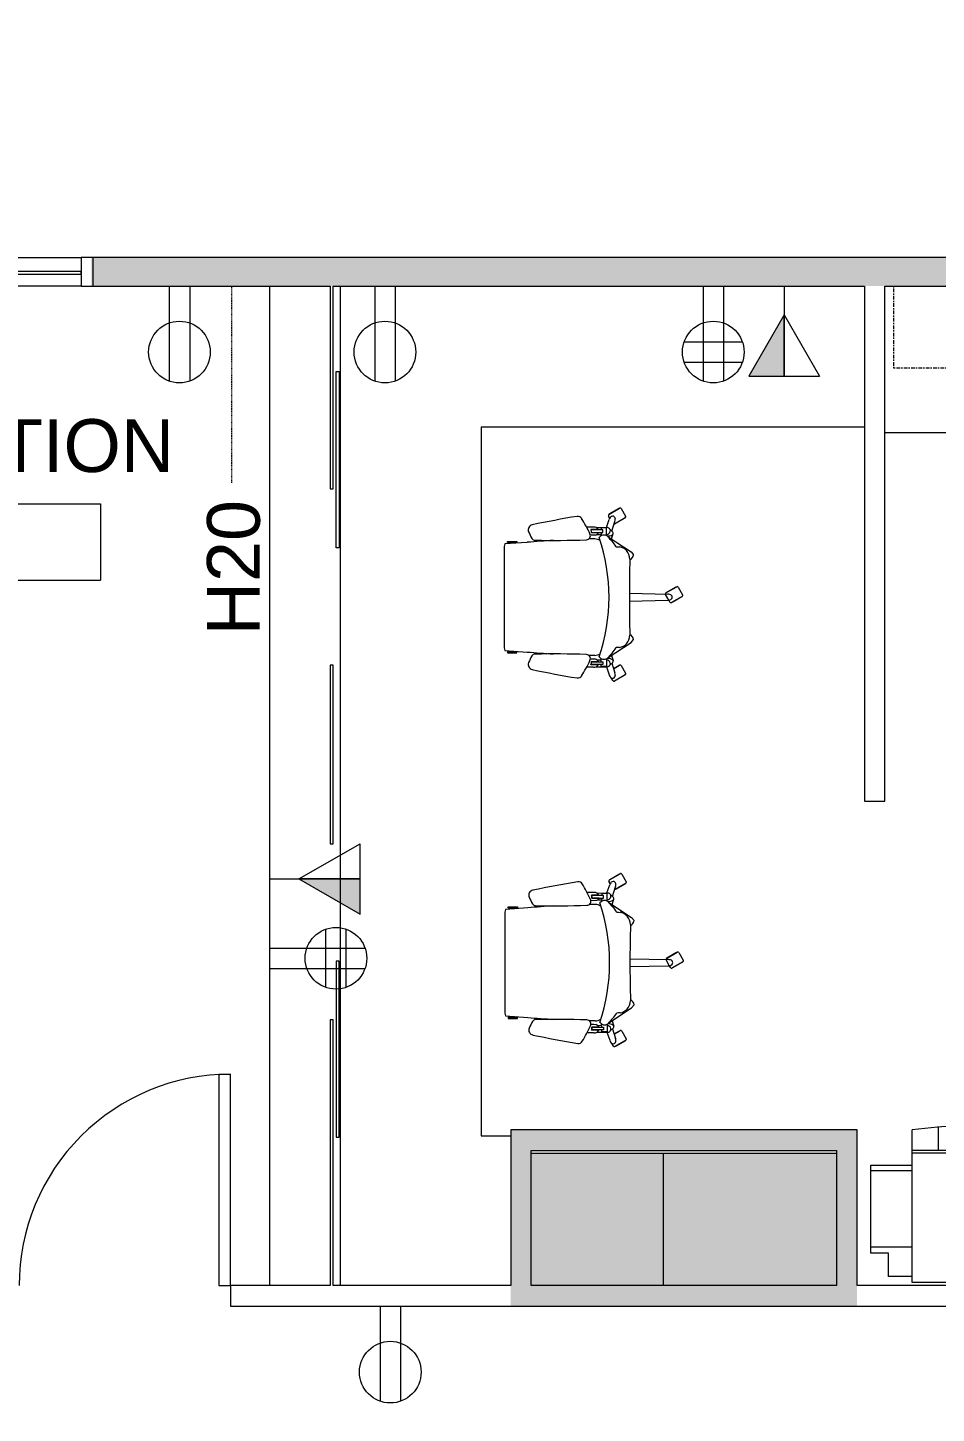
# Model space of a CAD drawing. Header units: inches. Extents: x 1 to 5284, y -575 to 1641.
# Drawn here: x 1899.2 to 2054, y -312.8 to -76.8 of the extents above; entities that cross this region are included whole.
import ezdxf

# ---------------------------------------------------------------- set-up
doc = ezdxf.new("R2010")
doc.units = ezdxf.units.IN
doc.header["$MEASUREMENT"] = 0
for name, pattern in [('Center', [1.25, 0.25, -0.1875, 0.625, -0.1875]), ('Dash', [0.25, 0.125, -0.125]), ('Dash 1_16_', [0.125, 0.0625, -0.0625])]:
    doc.linetypes.add(name, pattern=pattern)
for name, color, linetype, lineweight in [('A-ANNO-NOTE', 131, 'Continuous', 20), ('A-AREA-IDEN', 2, 'Continuous', 20), ('A-DETL', 90, 'Continuous', 9), ('A-DETL-MBND', 5, 'Continuous', 9), ('A-DOOR', 31, 'Continuous', 9), ('A-DOOR-FRAM', 31, 'Continuous', 9), ('A-DOOR-GLAZ', 31, 'Continuous', 9), ('A-GLAZ', 151, 'Continuous', 9), ('A-WALL-PATT', 111, 'Continuous', 13), ('Bb-col', 7, 'Continuous', 9), ('CAD background - for revit_dwg', 8, 'Continuous', 9), ('G-ANNO-TEXT', 231, 'Continuous', 9), ('I-FURN', 30, 'Continuous', 9), ('I-WALL', 2, 'Continuous', 13), ('Q-CASE', 31, 'Continuous', 9), ('Q-CASE-HDLN', 31, 'Continuous', 9)]:
    doc.layers.add(name, color=color, linetype=linetype, lineweight=lineweight)
doc.styles.add('Arial', font='arial.ttf', dxfattribs={"height": 9})

# ---------------------------------------------------------------- blocks, each defined once
blk = doc.blocks.new('Chairs - Task Chair-553613-New Construction - Tel_Data_Elec Plan')
at = {"layer": 'I-FURN'}
for p, q in [((-9.5, 17.28), (-9.5, 15.71)), ((-9.34, 17.28), (-9.5, 17.28)), ((-9.07, 17.74), (-9.34, 13.95)), ((-9.34, 15.71), (-9.34, 17.28)), ((-8.61, 17.87), (-9.07, 17.74)), ((8.61, 17.87), (-8.61, 17.87)), ((9.07, 17.74), (8.61, 17.87)), ((9.34, 13.95), (9.07, 17.74)), ((9.34, 15.71), (9.34, 17.28)), ((9.34, 17.28), (9.5, 17.28)), ((9.5, 17.28), (9.5, 15.71)), ((-9.5, 15.71), (-9.34, 15.71)), ((9.5, 15.71), (9.34, 15.71)), ((-11.94, 2.68), (-11.93, 3.82)), ((-11.51, 1.83), (-11.5, 3.09)), ((-11.46, 1.07), (-11.46, 3.04)), ((-11.01, 3.01), (-11.01, 1.07)), ((-10.98, 1.81), (-11, 3.05)), ((-10.57, 2.34), (-10.55, 2.67)), ((-10.55, 2.67), (-10.56, 3.18)), ((-9.92, 2.44), (-9.93, 3.44)), ((9.92, 2.44), (9.93, 3.44)), ((10.55, 2.67), (10.56, 3.18)), ((10.57, 2.34), (10.55, 2.67)), ((10.98, 1.81), (11, 3.05)), ((11.01, 3.01), (11.01, 1.07)), ((11.46, 1.07), (11.46, 3.04)), ((11.51, 1.83), (11.5, 3.09)), ((11.94, 2.68), (11.93, 3.82)), ((-11.87, 0.46), (-13.23, -0.01)), ((-11.85, 2.19), (-11.87, 0.38)), ((-11.8, 1.34), (-11.46, 1.34)), ((-11.79, 0.41), (-11.8, 1.34)), ((-10.5, 0.41), (-11.79, 0.41)), ((-11.01, 1.07), (-11.46, 1.07)), ((-11.01, 1.35), (-10.47, 1.36)), ((-10.67, 2.11), (-10.69, 1.35)), ((-10.28, 0.18), (-10.26, 0.13)), ((-10.26, 0.13), (-7.71, -3.75)), ((10.26, 0.13), (7.71, -3.75)), ((10.28, 0.18), (10.26, 0.13)), ((11.01, 1.35), (10.47, 1.36)), ((10.5, 0.41), (11.79, 0.41)), ((10.67, 2.11), (10.69, 1.35)), ((11.01, 1.07), (11.46, 1.07)), ((11.8, 1.34), (11.46, 1.34)), ((11.79, 0.41), (11.8, 1.34)), ((11.85, 2.19), (11.87, 0.38)), ((11.87, 0.46), (13.23, -0.01)), ((13.45, -0.11), (13.82, 0.11)), ((14.09, 0.03), (15.15, -1.8)), ((-13.23, -2.75), (-14.29, -0.91)), ((-14.27, -1.01), (-14.24, -0.99)), ((-13.31, -2.68), (-14.27, -1.01)), ((-14.21, -0.64), (-13.75, -0.37)), ((-11.66, -2.08), (-12.95, -2.82)), ((-11.25, -0.5), (-12.91, -1)), ((-12.18, -0.78), (-11.59, -1.8)), ((-12.14, -0.77), (-11.6, -1.7)), ((-11.1, -0.66), (-11.7, -0.04)), ((-11.6, -1.7), (-11.64, -1.72)), ((-9.9, -0.41), (-10.82, -0.7)), ((9.9, -0.41), (10.82, -0.7)), ((11.1, -0.66), (11.7, -0.04)), ((11.25, -0.5), (12.91, -1)), ((13.52, -2.75), (12.46, -0.91)), ((12.47, -1.01), (12.5, -0.99)), ((13.43, -2.68), (12.47, -1.01)), ((15.08, -2.08), (13.79, -2.82)), ((14.14, -0.05), (14.18, -0.03)), ((14.18, -0.03), (15.14, -1.7)), ((15.14, -1.7), (15.11, -1.72)), ((-13.27, -2.66), (-13.31, -2.68)), ((-7.71, -3.75), (-7.19, -4.17)), ((-0.66, -3.46), (-0.52, -10)), ((0.66, -3.46), (0.52, -10)), ((7.71, -3.75), (7.19, -4.17)), ((13.47, -2.66), (13.43, -2.68)), ((0.14, -12.46), (-0.91, -10.63)), ((-0.9, -10.73), (-0.87, -10.71)), ((0.06, -12.4), (-0.9, -10.73)), ((-0.84, -10.35), (-0.51, -10.16)), ((-0.51, -10.16), (0.45, -9.61)), ((1.71, -11.79), (0.42, -12.53)), ((0.72, -9.68), (1.78, -11.52)), ((0.77, -9.76), (0.8, -9.74)), ((0.8, -9.74), (1.77, -11.41)), ((1.77, -11.41), (1.73, -11.43)), ((0.1, -12.38), (0.06, -12.4))]:
    blk.add_line(p, q, dxfattribs=at)
for centre, radius, start, end in [((-8.78, 17.46), 0.589, 197.5488, 234.8938), ((8.78, 17.46), 0.589, 305.1062, 342.4512), ((-8.78, 15.53), 0.589, 134.4881, 162.4512), ((8.78, 15.53), 0.589, 17.5488, 45.5119), ((160.08, -23.12), 176.17, 168.1407, 170.6784), ((-11.48, 12.92), 0.859, 67.1573, 168.4211), ((-15.08, 4.35), 10.15, 60.0767, 67.2087), ((-10.32, 12.61), 0.615, 1.1809, 60.0767), ((-165.25, 9.42), 155.58, 357.9527, 1.1809), ((255.74, -8.01), 265.99, 175.2633, 176.2298), ((-255.74, -8.01), 265.99, 3.7702, 4.7367), ((165.25, 9.42), 155.58, 178.8191, 182.0473), ((10.32, 12.61), 0.615, 119.9233, 178.8191), ((15.08, 4.35), 10.15, 112.7913, 119.9233), ((11.48, 12.92), 0.859, 12.1424, 112.8427), ((-160.08, -23.12), 176.17, 9.3216, 11.8621), ((-13.01, 5.3), 0.749, 170.9769, 238.6662), ((13.01, 5.3), 0.749, 301.5732, 9.0231), ((1.3, 28.7), 28.17, 238.5497, 244.6019), ((-11.06, 2.6), 0.887, 175.1633, 239.8143), ((-11.2, 3.54), 0.533, 236.2491, 293.0328), ((-11.2, 3.47), 0.5, 238.5326, 292.9427), ((-10.48, 3.89), 0.711, 244.5158, 357.9527), ((-8.09, 2.53), 1.84, 182.7113, 213.401), ((8.09, 2.53), 1.84, 326.599, 357.2887), ((10.48, 3.89), 0.711, 182.0473, 295.4842), ((-1.3, 28.7), 28.17, 295.3981, 301.4567), ((11.2, 3.54), 0.533, 246.9672, 303.7509), ((11.2, 3.47), 0.5, 247.0573, 301.4674), ((11.06, 2.6), 0.887, 300.1857, 4.8367), ((-11.28, 0.37), 0.593, 179.0883, 275.9781), ((-11.36, 0.43), 0.657, 282.0358, 358.6793), ((-11.49, 2.63), 0.971, 302.0505, 342.3775), ((-9.55, 0.85), 1.04, 126.1361, 211.8602), ((-11.69, 0.08), 1.25, 349.0811, 13.6231), ((-13.77, -4.39), 5.75, 42.5052, 54.6291), ((0, 31.42), 31.42, 251.1164, 288.8836), ((13.77, -4.39), 5.75, 125.3709, 137.4948), ((9.55, 0.85), 1.04, 328.1398, 53.8639), ((11.69, 0.08), 1.25, 166.3769, 190.9189), ((11.49, 2.63), 0.971, 197.6225, 237.9495), ((11.36, 0.43), 0.657, 181.3207, 257.9642), ((11.28, 0.37), 0.593, 264.0219, 0.9117), ((13.92, -0.07), 0.2, 30, 119.888), ((-14.11, -0.81), 0.2, 120, 210.2094), ((-13.37, -0.61), 0.445, 153.9362, 242.1792), ((-13.25, -0.67), 0.583, 123.4497, 153.9089), ((-13.31, -0.49), 0.583, 242.1792, 272.5752), ((-12.73, -1.46), 1.53, 109.2073, 123.5114), ((-13.35, 0.46), 1.53, 272.498, 286.7927), ((-11.76, -1.9), 0.2, 299.8879, 30), ((-10.91, -0.39), 0.323, 235.5284, 330.3379), ((-11.38, 0), 0.922, 323.5318, 350.3393), ((-5.74, 3.53), 5.54, 226.82, 238.9813), ((-23.82, -2.16), 15.26, 1.4313, 3.5527), ((-6.32, -1.36), 2.29, 190.6082, 225.4023), ((6.32, -1.36), 2.29, 314.5977, 349.3918), ((23.82, -2.16), 15.26, 176.4473, 178.5687), ((5.74, 3.53), 5.54, 301.0187, 313.18), ((11.38, 0), 0.922, 189.6607, 216.4682), ((10.91, -0.39), 0.323, 209.6621, 304.4716), ((12.63, -0.81), 0.2, 195.1327, 209.8705), ((13.35, 0.46), 1.53, 253.2073, 267.502), ((12.73, -1.46), 1.53, 56.4124, 70.7927), ((13.31, -0.49), 0.583, 267.4248, 297.8208), ((13.25, -0.67), 0.583, 26.0911, 56.3507), ((13.37, -0.61), 0.445, 297.8208, 26.0638), ((14.98, -1.9), 0.2, 299.832, 30), ((-13.05, -2.65), 0.2, 210, 300), ((-6.2, -0.69), 2.87, 232.9914, 264.295), ((-7.35, -3.06), 1.12, 277.9248, 334.3781), ((0, -248.58), 245.12, 88.4848, 91.5152), ((7.35, -3.06), 1.12, 205.6219, 262.0752), ((6.2, -0.69), 2.87, 275.705, 307.0086), ((13.69, -2.65), 0.2, 210, 300), ((-0.74, -10.53), 0.2, 119.8643, 210), ((1.01, -9.97), 1.53, 181.2073, 195.5495), ((0.1, -10.22), 0.583, 195.5495, 225.746), ((0, -10.32), 0.445, 225.7229, 314.2771), ((-0.1, -10.22), 0.583, 314.254, 344.4505), ((0.55, -9.78), 0.2, 95.235, 119.8607), ((-1.01, -9.97), 1.53, 344.4505, 358.7927), ((0.55, -9.78), 0.2, 29.8466, 95.235), ((1.61, -11.62), 0.2, 300, 30), ((0.32, -12.36), 0.2, 210, 300.1357)]:
    blk.add_arc(centre, radius, start, end, dxfattribs=at)
blk = doc.blocks.new('Copiers _ Printers - Copier - 60x27-1656373-New Construction - Tel_Data_Elec Plan')
at = {"layer": 'I-FURN'}
for p, q in [((-12.14, 11), (22.86, 11)), ((-12.14, -15), (-12.14, 11)), ((0, 11), (0, -11)), ((14.36, 11), (14.36, -11)), ((22.86, 11), (22.86, -15)), ((22.86, 10), (26.86, 10)), ((26.86, 10), (26.86, 6)), ((-26.89, 9), (-26.89, 5)), ((-21.89, 9), (-26.89, 9)), ((-21.89, 5), (-21.89, 9)), ((-12.89, 9), (-21.89, 9)), ((-12.89, -15), (-12.89, 9)), ((-26.89, 5), (-21.89, 5)), ((-21.89, 5), (-16.89, 5)), ((-16.89, 5), (-16.89, -9.5)), ((0, 6.83), (12.87, 6.83)), ((12.87, 5.33), (0, 5.33)), ((12.87, 6.83), (12.87, 5.33)), ((12.87, 5.33), (12.87, -6.59)), ((22.86, 5), (29.86, 5)), ((26.86, 6), (29.86, 6)), ((29.86, 6), (29.86, -9)), ((-30.89, 4.5), (-30.89, -1.5)), ((-27.78, 4.5), (-30.89, 4.5)), ((-16.89, 4.5), (-27.78, 4.5)), ((-30.89, -1.5), (-27.78, -1.77)), ((-27.78, -1.77), (-21.91, -2.29)), ((-21.91, -2.29), (-21.91, -4.29)), ((-21.91, -4.29), (-27.78, -6.21)), ((-27.78, -6.21), (-30.89, -7.23)), ((0, -6.59), (12.87, -6.59)), ((12.87, -6.59), (12.87, -8.09)), ((-30.89, -7.23), (-30.89, -9)), ((-30.89, -9), (-27.78, -9)), ((-27.78, -9), (-16.89, -9)), ((12.87, -8.09), (0, -8.09)), ((22.86, -8), (29.86, -8)), ((29.86, -9), (22.86, -9)), ((-26.89, -9.5), (-26.89, -13.5)), ((-21.89, -9.5), (-26.89, -9.5)), ((-21.89, -9.5), (-21.89, -13.5)), ((-16.89, -9.5), (-21.89, -9.5)), ((-12.14, -11), (22.86, -11)), ((-12.14, -11.5), (22.86, -11.5)), ((-4.64, -11.5), (-4.64, -15.67)), ((9.86, -11.5), (9.86, -15.92)), ((10.36, -11.5), (10.36, -15.92)), ((18.36, -11.5), (18.36, -15.45)), ((-26.89, -13.5), (-21.89, -13.5)), ((-21.89, -13.5), (-12.89, -15))]:
    blk.add_line(p, q, dxfattribs=at)
blk.add_arc((5.36, 137.63), 153.63, 263.459, 276.541, dxfattribs=at)
blk = doc.blocks.new('Counter Top _No Backsplash_ - Standard Counter Top-1781247-New Construction - Tel_Data_Elec Plan')
at = {"layer": 'Q-CASE', "lineweight": 13}
blk.add_line((-47.26, 25), (120.99, 25), dxfattribs=at)
blk = doc.blocks.new('Single-Flush - With Sidelight - 36_ x 96_-1748850-New Construction - Tel_Data_Elec Plan')
at = {"layer": 'A-DOOR', "color": 250, "lineweight": 20}
for p, q in [((-16, -1.75), (-18, -1.75)), ((-18, -1.75), (-18, -37.75)), ((-16, -37.75), (-16, -1.75)), ((-16, -37.75), (-18, -37.75))]:
    blk.add_line(p, q, dxfattribs=at)
at = {"layer": 'A-DOOR'}
blk.add_arc((-18, -1.75), 36, 270, 0, dxfattribs=at)
at = {"layer": 'A-DOOR-FRAM', "color": 250, "lineweight": 20}
blk.add_line((145.97, 1.75), (145.97, -1.75), dxfattribs=at)
at = {"layer": 'A-GLAZ', "color": 250, "lineweight": 20}
for p, q in [((20, -0.75), (20, -0.25)), ((20, -0.25), (143.97, -0.25)), ((143.97, -0.75), (20, -0.75)), ((143.97, -0.25), (143.97, -0.75))]:
    blk.add_line(p, q, dxfattribs=at)
blk = doc.blocks.new('Casework 1 - Casework 1-1694464-New Construction - Tel_Data_Elec Plan')
at = {"layer": 'Q-CASE', "lineweight": 13}
for p, q in [((-160.99, -291.01), (-160.99, -120.76)), ((-124.99, -144.76), (-59.71, -144.76)), ((-124.99, -144.76), (-124.99, -265.51)), ((-124.99, -265.51), (-119.96, -265.51))]:
    blk.add_line(p, q, dxfattribs=at)
blk = doc.blocks.new('Single-Flush - With Full Vision Kit _ Sidelight - 36_ x 84_-1747328-New Construction - Tel_Data_Elec Plan')
at = {"layer": 'A-DOOR'}
for p, q in [((-18.01, 38.44), (-16.26, 38.44)), ((-18.01, 2.44), (-18.01, 38.44)), ((-16.26, 38.44), (-16.26, 2.44)), ((-16.26, 2.44), (-18.01, 2.44))]:
    blk.add_line(p, q, dxfattribs=at)
at = {"layer": 'A-DOOR', "color": 250, "lineweight": 20}
for p, q in [((-18.01, 32.44), (-16.26, 32.44)), ((-18.01, 8.44), (-16.26, 8.44))]:
    blk.add_line(p, q, dxfattribs=at)
at = {"layer": 'A-DOOR'}
blk.add_arc((-18.01, 2.44), 36, 360, 90, dxfattribs=at)
at = {"layer": 'A-DOOR-FRAM', "color": 250, "lineweight": 20}
blk.add_line((82.62, 2.44), (82.62, -2.44), dxfattribs=at)
at = {"layer": 'A-DOOR-GLAZ', "color": 250, "lineweight": 20}
blk.add_line((-17.14, 32.44), (-17.14, 8.44), dxfattribs=at)
at = {"layer": 'A-GLAZ', "color": 250, "lineweight": 20}
for p, q in [((80.62, 0.06), (19.99, 0.06)), ((19.99, 0.06), (19.99, -0.44)), ((80.62, -0.44), (80.62, 0.06)), ((19.99, -0.44), (80.62, -0.44))]:
    blk.add_line(p, q, dxfattribs=at)
blk = doc.blocks.new('Sliding - Single-Glass - No Frame - 36_ x 96_-1769666-New Construction - Tel_Data_Elec Plan')
at = {"layer": 'A-DOOR', "color": 250, "lineweight": 20}
for p, q in [((-35, -0.75), (-35, -1.25)), ((-5, -0.75), (-35, -0.75)), ((-35, -1.25), (-5, -1.25)), ((-5, -1.25), (-5, -0.75))]:
    blk.add_line(p, q, dxfattribs=at)
blk = doc.blocks.new('Sliding - Single-Glass - No Frame - 36_ x 96_-1769667-New Construction - Tel_Data_Elec Plan')
at = {"layer": 'A-DOOR', "color": 250, "lineweight": 20}
for p, q in [((-35, 1.25), (-5, 1.25)), ((-35, 0.75), (-35, 1.25)), ((-5, 0.75), (-35, 0.75)), ((-5, 1.25), (-5, 0.75))]:
    blk.add_line(p, q, dxfattribs=at)
blk = doc.blocks.new('MLWK_Upper Cabinet-Single Door - 36_H x 14_D 2-1790834-New Construction - Tel_Data_Elec Plan')
at = {"layer": 'Q-CASE', "linetype": 'Center'}
for p, q in [((-8.25, 3.19), (-8.25, 17.19)), ((-8.25, 17.19), (8.25, 17.19)), ((8.25, 17.19), (8.25, 3.19))]:
    blk.add_line(p, q, dxfattribs=at)
at = {"layer": 'Q-CASE-HDLN', "linetype": 'Dash'}
blk.add_line((8.25, 3.19), (-8.25, 3.19), dxfattribs=at)
blk = doc.blocks.new('CAD background - for revit_dwg-1564186-New Construction - Tel_Data_Elec Plan')
at = {"lineweight": 9}
h = blk.add_hatch(color=256, dxfattribs=at)
h.paths.add_polyline_path([(1469.42, 5), (1473.5, 5), (1473.5, 38), (1445.5, 38), (1445.5, 5), (1468.92, 5)], flags=0)
h.paths.add_polyline_path([(2194, 5), (2194, 33), (2166, 33), (2166, 5)], flags=0)
h.paths.add_polyline_path([(245.5, 5), (273.5, 5), (273.5, 38), (245.5, 38)], flags=0)
h.paths.add_polyline_path([(485.5, 5), (513.5, 5), (513.5, 38), (485.5, 38)], flags=0)
h.paths.add_polyline_path([(1233.5, 5), (1233.5, 38), (1205.5, 38), (1205.5, 5), (1230, 5)], flags=0)
h.paths.add_polyline_path([(1953.5, 5), (1953.5, 38), (1925.5, 38), (1925.5, 5), (1945.8, 5)], flags=0)
h.paths.add_polyline_path([(965.5, 5), (993.5, 5), (993.5, 38), (965.5, 38)], flags=0)
h.paths.add_polyline_path([(1685.5, 5), (1713.5, 5), (1713.5, 38), (1685.5, 38), (1685.5, 16.3)], flags=0)
h.paths.add_polyline_path([(725.5, 5), (753.5, 5), (753.5, 38), (725.5, 38), (725.5, 16.3)], flags=0)
h.paths.add_polyline_path([(737.41, 245), (751.5, 245), (751.5, 250), (755, 250), (755, 275.5), (726.5, 275.5), (726.5, 245), (730, 245)], flags=0)
h.paths.add_polyline_path([(2161, 245.5), (2194, 245.5), (2194, 273.5), (2161, 273.5)], flags=0)
h.paths.add_polyline_path([(5, 245.5), (38, 245.5), (38, 273.5), (5, 273.5)], flags=0)
h.paths.add_polyline_path([(1229, 246.5), (1232.5, 246.5), (1232.5, 272.25), (1208.75, 272.25), (1208.75, 246.5)], flags=0)
h.paths.add_polyline_path([(1952.5, 246.5), (1952.5, 272.5), (1891.5, 272.5), (1891.5, 246.5), (1947, 246.5)], flags=0)
h.paths.add_polyline_path([(1472.5, 246.5), (1472.5, 272.5), (1446.5, 272.5), (1446.5, 246.5), (1469, 246.5)], flags=0)
h.paths.add_polyline_path([(491.17, 246.5), (512.5, 246.5), (512.5, 272.5), (486.5, 272.5), (486.5, 246.5)], flags=0)
h.paths.add_polyline_path([(1709, 246.5), (1712.5, 246.5), (1712.5, 272.5), (1686.5, 272.5), (1686.5, 246.5), (1690, 246.5)], flags=0)
h.paths.add_polyline_path([(999, 250), (1022, 250), (1022, 272.5), (970, 272.5), (970, 250)], flags=0)
h.paths.add_polyline_path([(5, 485.5), (38, 485.5), (38, 513.5), (5, 513.5)], flags=0)
h.paths.add_polyline_path([(2194, 485.5), (2194, 513.5), (2161, 513.5), (2161, 485.5)], flags=0)
h.paths.add_polyline_path([(1945.8, 486.5), (1952.5, 486.5), (1952.5, 512.5), (1926.5, 512.5), (1926.5, 486.5), (1943.5, 486.5)], flags=0)
h.paths.add_polyline_path([(1690, 486.5), (1712.5, 486.5), (1712.5, 512.5), (1686.5, 512.5), (1686.5, 486.5)], flags=0)
h.paths.add_polyline_path([(1451.02, 486.5), (1476.77, 486.5), (1476.77, 512.5), (1450.77, 512.5), (1450.77, 486.5)], flags=0)
h.paths.add_polyline_path([(752.5, 486.5), (752.5, 512.5), (726.5, 512.5), (726.5, 486.5), (730, 486.5)], flags=0)
h.paths.add_polyline_path([(486.5, 486.5), (512.5, 486.5), (512.5, 512.5), (486.5, 512.5)], flags=0)
h.paths.add_polyline_path([(272.5, 486.5), (272.5, 512.5), (246.5, 512.5), (246.5, 486.5)], flags=0)
h.paths.add_polyline_path([(38, 725.5), (38, 753.5), (5, 753.5), (5, 725.5)], flags=0)
h.paths.add_polyline_path([(2161, 725.5), (2194, 725.5), (2194, 753.5), (2161, 753.5)], flags=0)
h.paths.add_polyline_path([(752.5, 726.5), (752.5, 752.5), (726.5, 752.5), (726.5, 726.5)], flags=0)
h.paths.add_polyline_path([(1450.77, 726.5), (1476.77, 726.5), (1476.77, 752.5), (1450.77, 752.5)], flags=0)
h.paths.add_polyline_path([(1686.5, 726.5), (1712.5, 726.5), (1712.5, 752.5), (1686.5, 752.5)], flags=0)
h.paths.add_polyline_path([(246.5, 726.5), (272.5, 726.5), (272.5, 752.5), (246.5, 752.5)], flags=0)
h.paths.add_polyline_path([(486.5, 726.5), (512.5, 726.5), (512.5, 752.5), (486.5, 752.5)], flags=0)
h.paths.add_polyline_path([(1952.5, 726.5), (1952.5, 752.5), (1926.5, 752.5), (1926.5, 726.5)], flags=0)
h.paths.add_polyline_path([(5, 965.5), (38, 965.5), (38, 993.5), (5, 993.5)], flags=0)
h.paths.add_polyline_path([(2194, 965.5), (2194, 993.5), (2161, 993.5), (2161, 965.5)], flags=0)
h.paths.add_polyline_path([(728.81, 966.5), (752.5, 966.5), (752.5, 992.5), (728.81, 992.5), (728.81, 991)], flags=0)
h.paths.add_polyline_path([(1206.5, 966.5), (1232.5, 966.5), (1232.5, 992.5), (1206.5, 992.5), (1206.5, 977.34)], flags=0)
h.paths.add_polyline_path([(1446.5, 966.5), (1472.5, 966.5), (1472.5, 992.5), (1446.5, 992.5), (1446.5, 981.01)], flags=0)
h.paths.add_polyline_path([(992.5, 966.5), (992.5, 992.5), (966.5, 992.5), (966.5, 966.5)], flags=0)
h.paths.add_polyline_path([(1712.5, 966.5), (1712.5, 992.5), (1686.5, 992.5), (1686.5, 966.5)], flags=0)
h.paths.add_polyline_path([(512.5, 966.5), (512.5, 992.5), (486.5, 992.5), (486.5, 966.5)], flags=0)
h.paths.add_polyline_path([(1952.5, 966.5), (1952.5, 992.5), (1926.5, 992.5), (1926.5, 966.5)], flags=0)
h.paths.add_polyline_path([(272.5, 966.5), (272.5, 992.5), (246.5, 992.5), (246.5, 966.5)], flags=0)
at = {"layer": 'Bb-col'}
for p, q in [((1022, 272.5), (970, 272.5)), ((992.5, 250), (992.5, 272.5))]:
    blk.add_line(p, q, dxfattribs=at)
blk = doc.blocks.new('FORM Room Tag - Name _ Number-61107-New Construction - Tel_Data_Elec Plan')
at = {"layer": 'A-AREA-IDEN'}
for p, q in [((-0.2444, -0.0231), (-0.2444, -0.1589)), ((-0.2444, -0.0231), (0.2515, -0.0231)), ((0.2515, -0.0231), (0.2515, -0.1589)), ((-0.2444, -0.1589), (0.2515, -0.1589))]:
    blk.add_line(p, q, dxfattribs=at)

msp = doc.modelspace()

# ---------------------------------------------------------------- hatches: boundary and pattern name
at = {"layer": 'A-ANNO-NOTE', "lineweight": 9}
for points in [[(2028.04, -136.14), (2028.04, -125.68), (2022.04, -136.14)], [(1955.82, -227.76), (1955.82, -221.76), (1945.36, -221.76)]]:
    msp.add_hatch(color=256, dxfattribs=at).paths.add_polyline_path(points, flags=0)
at = {"layer": 'A-WALL-PATT'}
for points in [[(2216.97, -120.76), (2325.97, -120.76), (2325.97, -115.89), (1910.04, -115.89), (1910.04, -120.76), (2213.47, -120.76)], [(2040.47, -268.01), (2040.47, -264.51), (1981.47, -264.51), (1981.47, -268.01), (2036.97, -268.01)], [(1984.97, -294.51), (1984.97, -268.01), (1981.47, -268.01), (1981.47, -294.51)], [(2040.47, -294.51), (2040.47, -268.01), (2036.97, -268.01), (2036.97, -294.51)], [(2010.47, -294.51), (2036.97, -294.51), (2036.97, -291.01), (1984.97, -291.01), (1984.97, -294.51)]]:
    msp.add_hatch(color=8, dxfattribs=at).paths.add_polyline_path(points, flags=0)

# ---------------------------------------------------------------- linework, layer by layer
at = {"layer": 'A-ANNO-NOTE'}
for p, q in [((1923.3, -120.76), (1923.3, -136.96)), ((1926.78, -120.76), (1926.78, -136.96)), ((1958.3, -120.76), (1958.3, -136.96)), ((1961.78, -120.76), (1961.78, -136.96)), ((2014.23, -120.76), (2014.23, -136.96)), ((2017.72, -120.76), (2017.72, -136.96)), ((2028.04, -120.76), (2028.04, -136.14)), ((2028.04, -125.68), (2022.04, -136.14)), ((2028.04, -125.68), (2022.04, -136.14)), ((2028.04, -136.14), (2028.04, -125.68)), ((2028.04, -125.68), (2034.04, -136.14)), ((2011.02, -130.27), (2020.93, -130.27)), ((2011.02, -133.75), (2020.93, -133.75)), ((2022.04, -136.14), (2028.04, -136.14)), ((2022.04, -136.14), (2034.04, -136.14)), ((1945.36, -221.76), (1955.82, -215.76)), ((1955.82, -227.76), (1955.82, -215.76)), ((1940.44, -221.76), (1955.82, -221.76)), ((1955.82, -221.76), (1945.36, -221.76)), ((1945.36, -221.76), (1955.82, -227.76)), ((1945.36, -221.76), (1955.82, -227.76)), ((1955.82, -227.76), (1955.82, -221.76)), ((1949.95, -240.22), (1949.95, -230.31)), ((1953.43, -240.22), (1953.43, -230.31)), ((1940.44, -233.52), (1956.64, -233.52)), ((1940.44, -237.01), (1956.64, -237.01)), ((1959.22, -294.51), (1959.22, -310.71)), ((1962.7, -294.51), (1962.7, -310.71))]:
    msp.add_line(p, q, dxfattribs=at)
for centre in [(1925.04, -132.01), (1960.04, -132.01), (2015.97, -132.01), (1951.69, -235.26), (1960.96, -305.76)]:
    msp.add_circle(centre, 5.25, dxfattribs=at)
at = {"layer": 'A-DETL', "linetype": 'Dash 1_16_'}
msp.add_line((1933.9, -120.76), (1933.9, -154.26), dxfattribs=at)
at = {"layer": 'A-DETL-MBND'}
msp.add_line((1952.44, -120.76), (1952.44, -291.01), dxfattribs=at)
at = {"layer": 'I-WALL'}
for p, q in [((1847.68, -115.89), (1908.3, -115.89)), ((1908.3, -120.76), (1847.68, -120.76))]:
    msp.add_line(p, q, dxfattribs=at)
at = {"layer": 'I-WALL', "color": 250, "lineweight": 20}
for p, q in [((2466, -115.89), (1908.3, -115.89)), ((1908.3, -115.89), (1908.3, -120.76)), ((1908.3, -120.76), (1950.72, -120.76)), ((1950.72, -120.76), (1950.72, -155.33)), ((1951.22, -120.76), (2041.72, -120.76)), ((1951.22, -155.33), (1951.22, -120.76)), ((2041.72, -120.76), (2041.72, -208.51)), ((2045.22, -120.76), (2213.47, -120.76)), ((2045.22, -208.51), (2045.22, -120.76)), ((1950.72, -155.33), (1951.22, -155.33)), ((1950.72, -185.33), (1950.72, -215.76)), ((1951.22, -185.33), (1950.72, -185.33)), ((1951.22, -215.76), (1951.22, -185.33)), ((2041.72, -208.51), (2045.22, -208.51)), ((1950.72, -215.76), (1951.22, -215.76)), ((1950.72, -245.76), (1950.72, -291.01)), ((1951.22, -245.76), (1950.72, -245.76)), ((1951.22, -291.01), (1951.22, -245.76)), ((1981.47, -264.51), (1981.47, -291.01)), ((2040.47, -264.51), (1981.47, -264.51)), ((2040.47, -291.01), (2040.47, -264.51)), ((1984.97, -291.01), (1984.97, -268.01)), ((1984.97, -268.01), (2036.97, -268.01)), ((2036.97, -268.01), (2036.97, -291.01)), ((1950.72, -291.01), (1933.72, -291.01)), ((1933.72, -291.01), (1933.72, -294.51)), ((1981.47, -291.01), (1951.22, -291.01)), ((2036.97, -291.01), (1984.97, -291.01)), ((2100.47, -291.01), (2040.47, -291.01)), ((1933.72, -294.51), (2100.47, -294.51))]:
    msp.add_line(p, q, dxfattribs=at)

# ---------------------------------------------------------------- block references
at = {"layer": 'A-AREA-IDEN', "xscale": 95.99999999999994, "yscale": 95.99999999999994, "zscale": 95.99999999999994}
msp.add_blockref('FORM Room Tag - Name _ Number-61107-New Construction - Tel_Data_Elec Plan', (1887.45, -155.62), dxfattribs=at)
at = {"layer": 'A-DOOR', "lineweight": 13}
msp.add_blockref('Single-Flush - With Full Vision Kit _ Sidelight - 36_ x 84_-1747328-New Construction - Tel_Data_Elec Plan', (1827.69, -118.33), dxfattribs=at)
for name, p, rotation in [('Sliding - Single-Glass - No Frame - 36_ x 96_-1769667-New Construction - Tel_Data_Elec Plan', (1950.97, -170.33), 269.9999999999999), ('Sliding - Single-Glass - No Frame - 36_ x 96_-1769666-New Construction - Tel_Data_Elec Plan', (1950.97, -230.76), 89.99999999999991), ('Single-Flush - With Sidelight - 36_ x 96_-1748850-New Construction - Tel_Data_Elec Plan', (1915.72, -292.76), 180)]:
    msp.add_blockref(name, p, dxfattribs=dict(at, rotation=rotation))
at = {"layer": 'CAD background - for revit_dwg', "color": 7}
msp.add_blockref('CAD background - for revit_dwg-1564186-New Construction - Tel_Data_Elec Plan', (1014.97, -541.01), dxfattribs=at)
at = {"layer": 'I-FURN'}
for name, p, rotation in [('Chairs - Task Chair-553613-New Construction - Tel_Data_Elec Plan', (1998.22, -173.76), 89.9999999999997), ('Chairs - Task Chair-553613-New Construction - Tel_Data_Elec Plan', (1998.32, -236.01), 90.0000000000001), ('Copiers _ Printers - Copier - 60x27-1656373-New Construction - Tel_Data_Elec Plan', (2072.69, -279.49), 180)]:
    msp.add_blockref(name, p, dxfattribs=dict(at, rotation=rotation))
at = {"layer": 'Q-CASE', "lineweight": 13}
msp.add_blockref('Casework 1 - Casework 1-1694464-New Construction - Tel_Data_Elec Plan', (2101.44, 0), dxfattribs=at)
at = {"layer": 'Q-CASE', "lineweight": 13, "rotation": 180}
for name, p in [('MLWK_Upper Cabinet-Single Door - 36_H x 14_D 2-1790834-New Construction - Tel_Data_Elec Plan', (2054.97, -117.58)), ('Counter Top _No Backsplash_ - Standard Counter Top-1781247-New Construction - Tel_Data_Elec Plan', (2166.21, -120.76))]:
    msp.add_blockref(name, p, dxfattribs=at)

# ---------------------------------------------------------------- texts
at = {"layer": 'A-AREA-IDEN', "lineweight": 9, "insert": (1887.47, -143.44), "char_height": 9, "width": 87.4881, "attachment_point": 2, "line_spacing_factor": 0.941778, "style": 'Arial'}
msp.add_mtext('RECEPTION', dxfattribs=at)
at = {"layer": 'G-ANNO-TEXT', "color": 7, "insert": (1929.73, -180.26), "char_height": 9, "width": 28.179, "attachment_point": 1, "rotation": 90, "style": 'Arial'}
msp.add_mtext('H20', dxfattribs=at)

doc.saveas('drawing.dxf')
